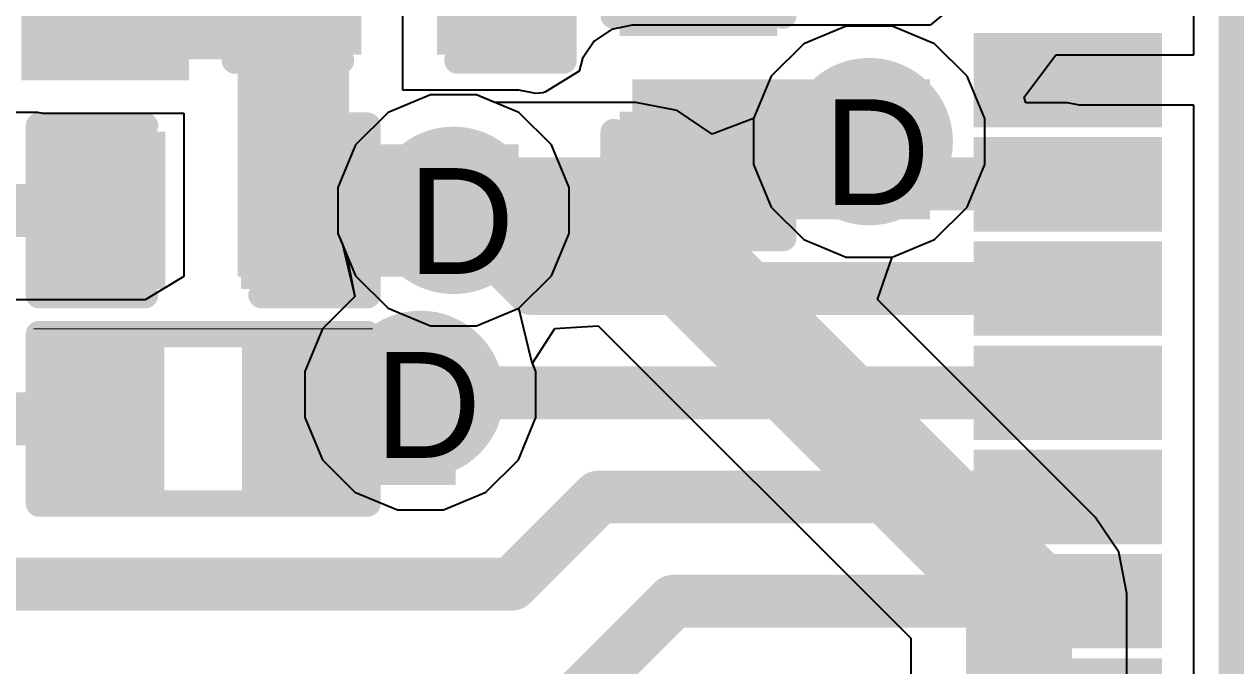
# Model space of a CAD drawing. Header units: inches. Extents: x 0 to 5401, y 0 to 5414.
# Drawn here: x 104.78 to 110.59, y 60.92 to 64 of the extents above; entities that cross this region are included whole.
import ezdxf

# ---------------------------------------------------------------- set-up
doc = ezdxf.new("R2010")
doc.units = ezdxf.units.IN
for name, color, linetype in [('Bottom Layer', 5, 'Continuous'), ('Bottom Solder', 6, 'Continuous'), ('Drill Drawing', 1, 'Continuous'), ('Layer 1', 16, 'Continuous'), ('Layer 2', 76, 'Continuous'), ('Top Layer', 1, 'Continuous'), ('Top Overlay', 2, 'Continuous'), ('Top Paste', 8, 'Continuous'), ('Top Solder', 216, 'Continuous'), ('Via Holes', 16, 'Continuous')]:
    doc.layers.add(name, color=color, linetype=linetype)
doc.styles.add('Arial', font='', dxfattribs={"height": 0.2})
doc.styles.get('Arial').set_extended_font_data('Arial')

# ---------------------------------------------------------------- blocks, each defined once
blk = doc.blocks.new('QFN_64_EP_9_9__11')
at = {"layer": 'Top Layer'}
for points in [[(-4.74999939, 2.37500033), (-4.04999825, 2.37500033), (-4.04999825, 2.12500083), (-4.74999939, 2.12500083)], [(-4.74999939, 1.87499879), (-4.04999825, 1.87499879), (-4.04999825, 1.62499929), (-4.74999939, 1.62499929)], [(-4.74999939, 1.37499979), (-4.04999825, 1.37499979), (-4.04999825, 1.12500029), (-4.74999939, 1.12500029)], [(-4.74999939, 0.8750007900000001), (-4.04999825, 0.8750007900000001), (-4.04999825, 0.6250012899999999), (-4.74999939, 0.6250012899999999)], [(-4.74999939, 0.37499925), (-4.04999825, 0.37499925), (-4.04999825, 0.12499975), (-4.74999939, 0.12499975)], [(-4.74999939, -0.12499975), (-4.04999825, -0.12499975), (-4.04999825, -0.37499925), (-4.74999939, -0.37499925)]]:
    blk.add_hatch(color=1, dxfattribs=at).paths.add_polyline_path(points)
at = {"layer": 'Top Paste'}
for points in [[(-4.74999939, 2.37500033), (-4.04999825, 2.37500033), (-4.04999825, 2.12500083), (-4.74999939, 2.12500083)], [(-4.74999939, 1.87499879), (-4.04999825, 1.87499879), (-4.04999825, 1.62499929), (-4.74999939, 1.62499929)], [(-4.74999939, 1.37499979), (-4.04999825, 1.37499979), (-4.04999825, 1.12500029), (-4.74999939, 1.12500029)], [(-4.74999939, 0.8750007900000001), (-4.04999825, 0.8750007900000001), (-4.04999825, 0.6250012899999999), (-4.74999939, 0.6250012899999999)], [(-4.74999939, 0.37499925), (-4.04999825, 0.37499925), (-4.04999825, 0.12499975), (-4.74999939, 0.12499975)], [(-4.74999939, -0.12499975), (-4.04999825, -0.12499975), (-4.04999825, -0.37499925), (-4.74999939, -0.37499925)]]:
    blk.add_hatch(color=8, dxfattribs=at).paths.add_polyline_path(points)
at = {"layer": 'Top Solder'}
for points in [[(3.676600469999999, -3.67660047), (-3.67660047, -3.676600469999999), (-3.676600469999999, 3.67660047), (3.67660047, 3.676600469999999)], [(-4.85159939, 2.47660033), (-3.94839825, 2.47660033), (-3.94839825, 2.02340083), (-4.85159939, 2.02340083)], [(-4.85159939, 1.97659879), (-3.94839825, 1.97659879), (-3.94839825, 1.52339929), (-4.85159939, 1.52339929)], [(-4.85159939, 1.47659979), (-3.94839825, 1.47659979), (-3.94839825, 1.02340029), (-4.85159939, 1.02340029)], [(-4.85159939, 0.9766007899999999), (-3.94839825, 0.9766007899999999), (-3.94839825, 0.5234012899999999), (-4.85159939, 0.5234012899999999)], [(-4.85159939, 0.47659925), (-3.94839825, 0.47659925), (-3.94839825, 0.02339975), (-4.85159939, 0.02339975)], [(-4.85159939, -0.02339975), (-3.94839825, -0.02339975), (-3.94839825, -0.47659925), (-4.85159939, -0.47659925)], [(-4.85159939, -0.5234012899999999), (-3.94839825, -0.5234012899999999), (-3.94839825, -0.9766007899999999), (-4.85159939, -0.9766007899999999)]]:
    blk.add_hatch(color=216, dxfattribs=at).paths.add_polyline_path(points)
blk = doc.blocks.new('R___0402_67')
at = {"layer": 'Top Layer'}
for points in [[(-0.6985, -0.3175), (-0.6985, 0.3175), (-0.2412999999999999, 0.3175), (-0.2413, -0.3175)], [(0.2412999999999999, -0.3175), (0.2413, 0.3175), (0.6985, 0.3175), (0.6985, -0.3175)]]:
    blk.add_hatch(color=1, dxfattribs=at).paths.add_polyline_path(points)
at = {"layer": 'Top Paste'}
for points in [[(-0.6985, -0.3175), (-0.6985, 0.3175), (-0.2412999999999999, 0.3175), (-0.2413, -0.3175)], [(0.2412999999999999, -0.3175), (0.2413, 0.3175), (0.6985, 0.3175), (0.6985, -0.3175)]]:
    blk.add_hatch(color=8, dxfattribs=at).paths.add_polyline_path(points)
at = {"layer": 'Top Solder'}
for points in [[(-0.75350116, -0.37250116), (-0.75350116, 0.37250116), (-0.1862988399999999, 0.37250116), (-0.18629884, -0.37250116)], [(0.1862988399999999, -0.37250116), (0.18629884, 0.37250116), (0.75350116, 0.37250116), (0.75350116, -0.37250116)]]:
    blk.add_hatch(color=216, dxfattribs=at).paths.add_polyline_path(points)
at = {"layer": 'Top Overlay'}
for points in [[(0.7874, 0.4064, 0.127, 0.127, 0), (-0.7874, 0.4064, 0.127, 0.127, 0)], [(-0.7874, 0.4064, 0.127, 0.127, 0), (-0.7874, -0.4064, 0.127, 0.127, 0)], [(0.7874, 0.4064, 0.127, 0.127, 0), (0.7874, -0.4064, 0.127, 0.127, 0)], [(0.7874, -0.4064, 0.127, 0.127, 0), (-0.7874, -0.4064, 0.127, 0.127, 0)], [(0.8128, -0.4318, 0.0032258, 0.0032258, 0), (-0.8128, -0.4318, 0.0032258, 0.0032258, 0)]]:
    blk.add_lwpolyline(points, format="xyseb", dxfattribs=at)
for points in [[(-0.8191499999999999, 0.4064, 0.0635, 0.0635, 1), (-0.7556499999999999, 0.4064, 0.0635, 0.0635, 1)], [(-0.8191499999999999, 0.4064, 0.0635, 0.0635, 1), (-0.7556499999999999, 0.4064, 0.0635, 0.0635, 1)], [(0.7556499999999999, 0.4064, 0.0635, 0.0635, 1), (0.8191499999999999, 0.4064, 0.0635, 0.0635, 1)], [(0.7556499999999999, 0.4064, 0.0635, 0.0635, 1), (0.8191499999999999, 0.4064, 0.0635, 0.0635, 1)], [(-0.8191499999999999, -0.4064, 0.0635, 0.0635, 1), (-0.7556499999999999, -0.4064, 0.0635, 0.0635, 1)], [(-0.8191499999999999, -0.4064, 0.0635, 0.0635, 1), (-0.7556499999999999, -0.4064, 0.0635, 0.0635, 1)], [(0.7556499999999999, -0.4064, 0.0635, 0.0635, 1), (0.8191499999999999, -0.4064, 0.0635, 0.0635, 1)], [(0.7556499999999999, -0.4064, 0.0635, 0.0635, 1), (0.8191499999999999, -0.4064, 0.0635, 0.0635, 1)], [(-0.81360518, -0.4318, 0.0016129, 0.0016129, 1), (-0.8119948199999999, -0.4318, 0.0016129, 0.0016129, 1)], [(0.8119948199999999, -0.4318, 0.0016129, 0.0016129, 1), (0.81360518, -0.4318, 0.0016129, 0.0016129, 1)]]:
    blk.add_lwpolyline(points, format="xyseb", close=True, dxfattribs=at)
blk = doc.blocks.new('IND_0603__1608_M_______201')
at = {"layer": 'Top Layer'}
for points in [[(-0.999998, 0.4000004699999999), (-0.3999992, 0.4000004699999999), (-0.3999992, -0.4000004699999999), (-0.999998, -0.4000004699999999)], [(0.40000174, 0.4000004699999999), (1.00000054, 0.4000004699999999), (1.00000054, -0.4000004699999999), (0.40000174, -0.4000004699999999)]]:
    blk.add_hatch(color=1, dxfattribs=at).paths.add_polyline_path(points)
at = {"layer": 'Top Paste'}
for points in [[(-0.999998, 0.4000004699999999), (-0.3999992, 0.4000004699999999), (-0.3999992, -0.4000004699999999), (-0.999998, -0.4000004699999999)], [(0.40000174, 0.4000004699999999), (1.00000054, 0.4000004699999999), (1.00000054, -0.4000004699999999), (0.40000174, -0.4000004699999999)]]:
    blk.add_hatch(color=8, dxfattribs=at).paths.add_polyline_path(points)
at = {"layer": 'Top Solder'}
for points in [[(-1.101598, 0.50160047), (-0.2983992, 0.50160047), (-0.2983992, -0.50160047), (-1.101598, -0.50160047)], [(0.29840174, 0.50160047), (1.10160054, 0.50160047), (1.10160054, -0.50160047), (0.29840174, -0.50160047)]]:
    blk.add_hatch(color=216, dxfattribs=at).paths.add_polyline_path(points)
at = {"layer": 'Top Overlay'}
for points in [[(0.2286, 0.4571999999999999, 0.127, 0.127, 0), (-0.2032, 0.4571999999999999, 0.127, 0.127, 0)], [(0.2286, -0.4571999999999999, 0.127, 0.127, 0), (-0.2032, -0.4571999999999999, 0.127, 0.127, 0)]]:
    blk.add_lwpolyline(points, format="xyseb", dxfattribs=at)
for points in [[(-0.23495, 0.4571999999999999, 0.0635, 0.0635, 1), (-0.17145, 0.4571999999999999, 0.0635, 0.0635, 1)], [(0.19685, 0.4571999999999999, 0.0635, 0.0635, 1), (0.26035, 0.4571999999999999, 0.0635, 0.0635, 1)], [(-0.23495, -0.4571999999999999, 0.0635, 0.0635, 1), (-0.17145, -0.4571999999999999, 0.0635, 0.0635, 1)], [(0.19685, -0.4571999999999999, 0.0635, 0.0635, 1), (0.26035, -0.4571999999999999, 0.0635, 0.0635, 1)]]:
    blk.add_lwpolyline(points, format="xyseb", close=True, dxfattribs=at)
blk = doc.blocks.new('____0402_253')
at = {"layer": 'Top Layer'}
for points in [[(-0.6985, -0.3175), (-0.6985, 0.3174999999999999), (-0.2413000000000001, 0.3175), (-0.2412999999999999, -0.3174999999999999)], [(0.2413000000000001, -0.3175), (0.2412999999999999, 0.3174999999999999), (0.6985, 0.3175), (0.6985, -0.3174999999999999)]]:
    blk.add_hatch(color=1, dxfattribs=at).paths.add_polyline_path(points)
at = {"layer": 'Top Paste'}
for points in [[(-0.6985, -0.3175), (-0.6985, 0.3174999999999999), (-0.2413000000000001, 0.3175), (-0.2412999999999999, -0.3174999999999999)], [(0.2413000000000001, -0.3175), (0.2412999999999999, 0.3174999999999999), (0.6985, 0.3175), (0.6985, -0.3174999999999999)]]:
    blk.add_hatch(color=8, dxfattribs=at).paths.add_polyline_path(points)
at = {"layer": 'Top Solder'}
for points in [[(-0.7584998799999999, -0.3774998800000001), (-0.7584998799999999, 0.3774998799999999), (-0.1813001200000001, 0.3774998800000001), (-0.1813001199999999, -0.3774998799999999)], [(0.1813001200000001, -0.3774998800000001), (0.1813001199999999, 0.3774998799999999), (0.7584998799999999, 0.3774998800000001), (0.7584998799999999, -0.3774998799999999)]]:
    blk.add_hatch(color=216, dxfattribs=at).paths.add_polyline_path(points)
at = {"layer": 'Top Overlay'}
for points in [[(-0.7874, -0.4064, 0.127, 0.127, 0), (-0.7874, 0.4064, 0.127, 0.127, 0)], [(-0.2794, 0.4064, 0.127, 0.127, 0), (-0.7874, 0.4064, 0.127, 0.127, 0)], [(0.7874, 0.4064, 0.127, 0.127, 0), (0.2794, 0.4064, 0.127, 0.127, 0)], [(0.7874, -0.4064, 0.127, 0.127, 0), (0.7874, 0.4064, 0.127, 0.127, 0)], [(-0.2794, -0.4064, 0.127, 0.127, 0), (-0.7874, -0.4064, 0.127, 0.127, 0)], [(0.7874, -0.4064, 0.127, 0.127, 0), (0.2794, -0.4064, 0.127, 0.127, 0)]]:
    blk.add_lwpolyline(points, format="xyseb", dxfattribs=at)
for points in [[(-0.8191499999999999, 0.4064, 0.0635, 0.0635, 1), (-0.7556499999999999, 0.4064, 0.0635, 0.0635, 1)], [(-0.8191499999999999, 0.4064, 0.0635, 0.0635, 1), (-0.7556499999999999, 0.4064, 0.0635, 0.0635, 1)], [(-0.31115, 0.4064, 0.0635, 0.0635, 1), (-0.24765, 0.4064, 0.0635, 0.0635, 1)], [(0.24765, 0.4064, 0.0635, 0.0635, 1), (0.31115, 0.4064, 0.0635, 0.0635, 1)], [(0.7556499999999999, 0.4064, 0.0635, 0.0635, 1), (0.8191499999999999, 0.4064, 0.0635, 0.0635, 1)], [(0.7556499999999999, 0.4064, 0.0635, 0.0635, 1), (0.8191499999999999, 0.4064, 0.0635, 0.0635, 1)], [(-0.8191499999999999, -0.4064, 0.0635, 0.0635, 1), (-0.7556499999999999, -0.4064, 0.0635, 0.0635, 1)], [(-0.8191499999999999, -0.4064, 0.0635, 0.0635, 1), (-0.7556499999999999, -0.4064, 0.0635, 0.0635, 1)], [(-0.31115, -0.4064, 0.0635, 0.0635, 1), (-0.24765, -0.4064, 0.0635, 0.0635, 1)], [(0.24765, -0.4064, 0.0635, 0.0635, 1), (0.31115, -0.4064, 0.0635, 0.0635, 1)], [(0.7556499999999999, -0.4064, 0.0635, 0.0635, 1), (0.8191499999999999, -0.4064, 0.0635, 0.0635, 1)], [(0.7556499999999999, -0.4064, 0.0635, 0.0635, 1), (0.8191499999999999, -0.4064, 0.0635, 0.0635, 1)]]:
    blk.add_lwpolyline(points, format="xyseb", close=True, dxfattribs=at)
blk = doc.blocks.new('C___0402_254')
at = {"layer": 'Top Layer'}
for points in [[(-0.6985, -0.3175), (-0.6985, 0.3175), (-0.2412999999999999, 0.3175), (-0.2413, -0.3175)], [(0.2412999999999999, -0.3175), (0.2413, 0.3175), (0.6985, 0.3175), (0.6985, -0.3175)]]:
    blk.add_hatch(color=1, dxfattribs=at).paths.add_polyline_path(points)
at = {"layer": 'Top Paste'}
for points in [[(-0.6985, -0.3175), (-0.6985, 0.3175), (-0.2412999999999999, 0.3175), (-0.2413, -0.3175)], [(0.2412999999999999, -0.3175), (0.2413, 0.3175), (0.6985, 0.3175), (0.6985, -0.3175)]]:
    blk.add_hatch(color=8, dxfattribs=at).paths.add_polyline_path(points)
at = {"layer": 'Top Solder'}
for points in [[(-0.7584998799999999, -0.37749988), (-0.7584998799999999, 0.37749988), (-0.18130012, 0.37749988), (-0.18130012, -0.37749988)], [(0.18130012, -0.37749988), (0.18130012, 0.37749988), (0.7584998799999999, 0.37749988), (0.7584998799999999, -0.37749988)]]:
    blk.add_hatch(color=216, dxfattribs=at).paths.add_polyline_path(points)
at = {"layer": 'Top Overlay'}
for points in [[(-0.7874, -0.4064, 0.127, 0.127, 0), (-0.7874, 0.4064, 0.127, 0.127, 0)], [(-0.7874, 0.4064, 0.127, 0.127, 0), (-0.2794, 0.4064, 0.127, 0.127, 0)], [(0.2794, 0.4064, 0.127, 0.127, 0), (0.7874, 0.4064, 0.127, 0.127, 0)], [(0.7874, -0.4064, 0.127, 0.127, 0), (0.7874, 0.4064, 0.127, 0.127, 0)], [(-0.7874, -0.4064, 0.127, 0.127, 0), (-0.2794, -0.4064, 0.127, 0.127, 0)], [(0.2794, -0.4064, 0.127, 0.127, 0), (0.7874, -0.4064, 0.127, 0.127, 0)]]:
    blk.add_lwpolyline(points, format="xyseb", dxfattribs=at)
for points in [[(-0.8191499999999999, 0.4064, 0.0635, 0.0635, 1), (-0.7556499999999999, 0.4064, 0.0635, 0.0635, 1)], [(-0.8191499999999999, 0.4064, 0.0635, 0.0635, 1), (-0.7556499999999999, 0.4064, 0.0635, 0.0635, 1)], [(-0.31115, 0.4064, 0.0635, 0.0635, 1), (-0.24765, 0.4064, 0.0635, 0.0635, 1)], [(0.24765, 0.4064, 0.0635, 0.0635, 1), (0.31115, 0.4064, 0.0635, 0.0635, 1)], [(0.7556499999999999, 0.4064, 0.0635, 0.0635, 1), (0.8191499999999999, 0.4064, 0.0635, 0.0635, 1)], [(0.7556499999999999, 0.4064, 0.0635, 0.0635, 1), (0.8191499999999999, 0.4064, 0.0635, 0.0635, 1)], [(-0.8191499999999999, -0.4064, 0.0635, 0.0635, 1), (-0.7556499999999999, -0.4064, 0.0635, 0.0635, 1)], [(-0.8191499999999999, -0.4064, 0.0635, 0.0635, 1), (-0.7556499999999999, -0.4064, 0.0635, 0.0635, 1)], [(-0.31115, -0.4064, 0.0635, 0.0635, 1), (-0.24765, -0.4064, 0.0635, 0.0635, 1)], [(0.24765, -0.4064, 0.0635, 0.0635, 1), (0.31115, -0.4064, 0.0635, 0.0635, 1)], [(0.7556499999999999, -0.4064, 0.0635, 0.0635, 1), (0.8191499999999999, -0.4064, 0.0635, 0.0635, 1)], [(0.7556499999999999, -0.4064, 0.0635, 0.0635, 1), (0.8191499999999999, -0.4064, 0.0635, 0.0635, 1)]]:
    blk.add_lwpolyline(points, format="xyseb", close=True, dxfattribs=at)
blk = doc.blocks.new('C___0402_256')
at = {"layer": 'Top Layer'}
for points in [[(-0.6985, -0.3175), (-0.6985, 0.3175), (-0.2412999999999999, 0.3175), (-0.2413, -0.3175)], [(0.2412999999999999, -0.3175), (0.2413, 0.3175), (0.6985, 0.3175), (0.6985, -0.3175)]]:
    blk.add_hatch(color=1, dxfattribs=at).paths.add_polyline_path(points)
at = {"layer": 'Top Paste'}
for points in [[(-0.6985, -0.3175), (-0.6985, 0.3175), (-0.2412999999999999, 0.3175), (-0.2413, -0.3175)], [(0.2412999999999999, -0.3175), (0.2413, 0.3175), (0.6985, 0.3175), (0.6985, -0.3175)]]:
    blk.add_hatch(color=8, dxfattribs=at).paths.add_polyline_path(points)
at = {"layer": 'Top Solder'}
for points in [[(-0.7584998799999999, -0.37749988), (-0.7584998799999999, 0.37749988), (-0.18130012, 0.37749988), (-0.18130012, -0.37749988)], [(0.18130012, -0.37749988), (0.18130012, 0.37749988), (0.7584998799999999, 0.37749988), (0.7584998799999999, -0.37749988)]]:
    blk.add_hatch(color=216, dxfattribs=at).paths.add_polyline_path(points)
at = {"layer": 'Top Overlay'}
for points in [[(-0.7874, 0.4064, 0.127, 0.127, 0), (-0.7874, -0.4064, 0.127, 0.127, 0)], [(-0.2794, 0.4064, 0.127, 0.127, 0), (-0.7874, 0.4064, 0.127, 0.127, 0)], [(0.7874, 0.4064, 0.127, 0.127, 0), (0.2794, 0.4064, 0.127, 0.127, 0)], [(0.7874, 0.4064, 0.127, 0.127, 0), (0.7874, -0.4064, 0.127, 0.127, 0)], [(-0.2794, -0.4064, 0.127, 0.127, 0), (-0.7874, -0.4064, 0.127, 0.127, 0)], [(0.7874, -0.4064, 0.127, 0.127, 0), (0.2794, -0.4064, 0.127, 0.127, 0)]]:
    blk.add_lwpolyline(points, format="xyseb", dxfattribs=at)
for points in [[(-0.8191499999999999, 0.4064, 0.0635, 0.0635, 1), (-0.7556499999999999, 0.4064, 0.0635, 0.0635, 1)], [(-0.8191499999999999, 0.4064, 0.0635, 0.0635, 1), (-0.7556499999999999, 0.4064, 0.0635, 0.0635, 1)], [(-0.31115, 0.4064, 0.0635, 0.0635, 1), (-0.24765, 0.4064, 0.0635, 0.0635, 1)], [(0.24765, 0.4064, 0.0635, 0.0635, 1), (0.31115, 0.4064, 0.0635, 0.0635, 1)], [(0.7556499999999999, 0.4064, 0.0635, 0.0635, 1), (0.8191499999999999, 0.4064, 0.0635, 0.0635, 1)], [(0.7556499999999999, 0.4064, 0.0635, 0.0635, 1), (0.8191499999999999, 0.4064, 0.0635, 0.0635, 1)], [(-0.8191499999999999, -0.4064, 0.0635, 0.0635, 1), (-0.7556499999999999, -0.4064, 0.0635, 0.0635, 1)], [(-0.8191499999999999, -0.4064, 0.0635, 0.0635, 1), (-0.7556499999999999, -0.4064, 0.0635, 0.0635, 1)], [(-0.31115, -0.4064, 0.0635, 0.0635, 1), (-0.24765, -0.4064, 0.0635, 0.0635, 1)], [(0.24765, -0.4064, 0.0635, 0.0635, 1), (0.31115, -0.4064, 0.0635, 0.0635, 1)], [(0.7556499999999999, -0.4064, 0.0635, 0.0635, 1), (0.8191499999999999, -0.4064, 0.0635, 0.0635, 1)], [(0.7556499999999999, -0.4064, 0.0635, 0.0635, 1), (0.8191499999999999, -0.4064, 0.0635, 0.0635, 1)]]:
    blk.add_lwpolyline(points, format="xyseb", close=True, dxfattribs=at)

msp = doc.modelspace()

# ---------------------------------------------------------------- hatches: boundary and pattern name
at = {"layer": 'Bottom Layer'}
h = msp.add_hatch(color=5, dxfattribs=at)
edge = h.paths.add_edge_path()
edge.add_arc((108.83203278, 63.43581419999999), 0.2999994, 0, 360)
h = msp.add_hatch(color=5, dxfattribs=at)
edge = h.paths.add_edge_path()
edge.add_arc((106.83870428, 63.10600789999999), 0.2999994, 0, 360)
h = msp.add_hatch(color=5, dxfattribs=at)
edge = h.paths.add_edge_path()
edge.add_arc((106.6800127, 62.22341124), 0.2999994, 0, 360)
at = {"layer": 'Bottom Solder'}
h = msp.add_hatch(color=6, dxfattribs=at)
edge = h.paths.add_edge_path()
edge.add_arc((108.83203278, 63.43581419999999), 0.4015993999999999, 0, 360)
h = msp.add_hatch(color=6, dxfattribs=at)
edge = h.paths.add_edge_path()
edge.add_arc((106.83870428, 63.10600789999999), 0.4015993999999999, 0, 360)
h = msp.add_hatch(color=6, dxfattribs=at)
edge = h.paths.add_edge_path()
edge.add_arc((106.6800127, 62.22341124), 0.4015993999999999, 0, 360)
at = {"layer": 'Layer 1'}
h = msp.add_hatch(color=16, dxfattribs=at)
edge = h.paths.add_edge_path()
edge.add_arc((108.83203278, 63.43581419999999), 0.2999994, 0, 360)
h = msp.add_hatch(color=16, dxfattribs=at)
edge = h.paths.add_edge_path()
edge.add_arc((106.83870428, 63.10600789999999), 0.2999994, 0, 360)
h = msp.add_hatch(color=16, dxfattribs=at)
edge = h.paths.add_edge_path()
edge.add_arc((106.6800127, 62.22341124), 0.2999994, 0, 360)
at = {"layer": 'Layer 2'}
h = msp.add_hatch(color=76, dxfattribs=at)
edge = h.paths.add_edge_path()
edge.add_arc((108.83203278, 63.43581419999999), 0.2999994, 0, 360)
h = msp.add_hatch(color=76, dxfattribs=at)
edge = h.paths.add_edge_path()
edge.add_arc((106.83870428, 63.10600789999999), 0.2999994, 0, 360)
h = msp.add_hatch(color=76, dxfattribs=at)
edge = h.paths.add_edge_path()
edge.add_arc((106.6800127, 62.22341124), 0.2999994, 0, 360)
at = {"layer": 'Top Layer'}
for points in [[(104.8687133, 63.83100772), (106.3371127, 63.83100772), (106.3371127, 64.6310112), (104.8687133, 64.6310112)], [(105.80379398, 62.7885079), (106.3371127, 62.7885079), (106.3371127, 64.63135917999999), (105.80379398, 64.63135917999999)], [(107.6960127, 63.06260946), (109.12427502, 63.06260946), (109.12427502, 63.73493222), (107.6960127, 63.73493222)], [(105.80379398, 62.7885079), (107.15144686, 62.7885079), (107.15144686, 63.4235079), (105.80379398, 63.4235079)], [(105.8799127, 61.78850989999999), (106.8486687, 61.78850989999999), (106.8486687, 62.53580838), (105.8799127, 62.53580838)]]:
    msp.add_hatch(color=1, dxfattribs=at).paths.add_polyline_path(points)
h = msp.add_hatch(color=1, dxfattribs=at)
edge = h.paths.add_edge_path()
edge.add_arc((108.83203278, 63.43581419999999), 0.2999994, 0, 360)
h = msp.add_hatch(color=1, dxfattribs=at)
edge = h.paths.add_edge_path()
edge.add_arc((106.83870428, 63.10600789999999), 0.2999994, 0, 360)
h = msp.add_hatch(color=1, dxfattribs=at)
edge = h.paths.add_edge_path()
edge.add_arc((106.6800127, 62.22341124), 0.2999994, 0, 360)
at = {"layer": 'Top Solder'}
h = msp.add_hatch(color=216, dxfattribs=at)
edge = h.paths.add_edge_path()
edge.add_arc((108.83203278, 63.43581419999999), 0.4015993999999999, 0, 360)
h = msp.add_hatch(color=216, dxfattribs=at)
edge = h.paths.add_edge_path()
edge.add_arc((106.83870428, 63.10600789999999), 0.4015993999999999, 0, 360)
h = msp.add_hatch(color=216, dxfattribs=at)
edge = h.paths.add_edge_path()
edge.add_arc((106.6800127, 62.22341124), 0.4015993999999999, 0, 360)
at = {"layer": 'Via Holes'}
h = msp.add_hatch(color=7, dxfattribs=at)
edge = h.paths.add_edge_path()
edge.add_arc((108.83203278, 63.43581419999999), 0.1499997, 0, 360)
h = msp.add_hatch(color=7, dxfattribs=at)
edge = h.paths.add_edge_path()
edge.add_arc((106.83870428, 63.10600789999999), 0.1499997, 0, 360)
h = msp.add_hatch(color=7, dxfattribs=at)
edge = h.paths.add_edge_path()
edge.add_arc((106.6800127, 62.22341124), 0.1499997, 0, 360)

# ---------------------------------------------------------------- linework, layer by layer
at = {"layer": 'Bottom Layer'}
for p, q in [((108.72183488, 63.98981359999999), (108.51821832, 63.90547289999999)), ((108.94223068, 63.98981359999999), (108.72183488, 63.98981359999999)), ((109.14584724, 63.90547289999999), (108.94223068, 63.98981359999999)), ((108.51821832, 63.90547289999999), (108.36237408, 63.74962865999999)), ((109.30169148, 63.74962865999999), (109.14584724, 63.90547289999999)), ((108.36237408, 63.74962865999999), (108.27803338, 63.54601464)), ((109.38603218, 63.5460121), (109.30169148, 63.74962865999999)), ((106.72850638, 63.6600073), (106.52488982, 63.57566659999999)), ((106.94890218, 63.6600073), (106.72850638, 63.6600073)), ((107.0359302, 63.62395961999999), (106.94890218, 63.6600073)), ((107.7123322, 63.62395961999999), (107.0359302, 63.62395961999999)), ((107.91054364, 63.58453374), (107.7123322, 63.62395961999999)), ((106.52488982, 63.57566659999999), (106.36904558, 63.41982236)), ((108.07857734, 63.47225558), (107.91054364, 63.58453374)), ((108.27803338, 63.54601464), (108.07857734, 63.47225558)), ((109.38603218, 63.3256163), (109.38603218, 63.5460121)), ((106.36904558, 63.41982236), (106.28470488, 63.2162058)), ((109.30169148, 63.12199974), (109.38603218, 63.3256163)), ((106.28470488, 63.2162058), (106.28470488, 62.99581)), ((109.14584724, 62.96615549999999), (109.30169148, 63.12199974)), ((106.28470488, 62.99581), (106.3259113, 62.89632582)), ((108.94223322, 62.88181479999999), (109.14584724, 62.96615549999999)), ((106.3259113, 62.89632582), (106.3661957, 62.69306739999999)), ((108.87222066, 62.67861479999999), (108.94223322, 62.88181479999999)), ((106.3661957, 62.69306739999999), (106.210354, 62.5372257)), ((109.91646038, 61.63437507999999), (108.87222066, 62.67861479999999)), ((106.210354, 62.5372257), (106.1260133, 62.33360913999999)), ((107.21771038, 62.37296643999999), (107.32433196, 62.53880558)), ((107.32433196, 62.53880558), (107.53297264, 62.5528721)), ((107.53297264, 62.5528721), (109.03226098, 61.05358376)), ((107.2340121, 62.33360913999999), (107.21771038, 62.37296643999999)), ((106.1260133, 62.33360913999999), (106.1260133, 62.11321333999999)), ((107.2340121, 62.11321333999999), (107.2340121, 62.33360913999999)), ((106.1260133, 62.11321333999999), (106.210354, 61.90959678)), ((107.1496714, 61.90959678), (107.2340121, 62.11321333999999)), ((106.210354, 61.90959678), (106.36619824, 61.75375254)), ((106.99382716, 61.75375254), (107.1496714, 61.90959678)), ((106.36619824, 61.75375254), (106.5698148, 61.66941184)), ((106.7902106, 61.66941184), (106.99382716, 61.75375254)), ((106.5698148, 61.66941184), (106.7902106, 61.66941184)), ((110.02873854, 61.46633883999999), (109.91646038, 61.63437507999999)), ((110.06816696, 61.2681274), (110.02873854, 61.46633883999999)), ((110.06816442, 61.2681147), (110.06816696, 61.2681274)), ((110.06816442, 57.96755488), (110.06816442, 61.2681147)), ((109.03226098, 61.05358376), (109.03226098, 58.89083471999999))]:
    msp.add_line(p, q, dxfattribs=at)
for points in [[(106.83870428, 63.10600789999999, 0.508, 0.508, 0), (107.7123322, 63.10600789999999, 0.508, 0.508, 0)], [(107.7123322, 63.10600789999999, 0.508, 0.508, 0), (109.5502127, 61.2681274, 0.508, 0.508, 0)], [(109.5502127, 57.75301124, 0.508, 0.508, 0), (109.5502127, 61.2681274, 0.508, 0.508, 0)]]:
    msp.add_lwpolyline(points, format="xyseb", dxfattribs=at)
for points in [[(106.71170428, 63.10600789999999, 0.254, 0.254, 1), (106.96570428, 63.10600789999999, 0.254, 0.254, 1)], [(107.5853322, 63.10600789999999, 0.254, 0.254, 1), (107.8393322, 63.10600789999999, 0.254, 0.254, 1)], [(107.5853322, 63.10600789999999, 0.254, 0.254, 1), (107.8393322, 63.10600789999999, 0.254, 0.254, 1)], [(109.4232127, 61.2681274, 0.254, 0.254, 1), (109.6772127, 61.2681274, 0.254, 0.254, 1)], [(109.4232127, 61.2681274, 0.254, 0.254, 1), (109.6772127, 61.2681274, 0.254, 0.254, 1)]]:
    msp.add_lwpolyline(points, format="xyseb", close=True, dxfattribs=at)
at = {"layer": 'Layer 1'}
for p, q in [((108.72183488, 63.98981359999999), (108.51821832, 63.90547289999999)), ((108.94223068, 63.98981359999999), (108.72183488, 63.98981359999999)), ((109.14584724, 63.90547289999999), (108.94223068, 63.98981359999999)), ((108.51821832, 63.90547289999999), (108.36237408, 63.74962865999999)), ((109.30169148, 63.74962865999999), (109.14584724, 63.90547289999999)), ((108.36237408, 63.74962865999999), (108.27803338, 63.5460121)), ((109.38603218, 63.5460121), (109.30169148, 63.74962865999999)), ((106.72850638, 63.6600073), (106.52488982, 63.57566659999999)), ((106.94890218, 63.6600073), (106.72850638, 63.6600073)), ((107.15251874, 63.57566659999999), (106.94890218, 63.6600073)), ((106.52488982, 63.57566659999999), (106.36904558, 63.41982236)), ((107.30836298, 63.41982236), (107.15251874, 63.57566659999999)), ((108.27803338, 63.5460121), (108.27803338, 63.3256163)), ((109.38603218, 63.3256163), (109.38603218, 63.5460121)), ((106.36904558, 63.41982236), (106.28470488, 63.2162058)), ((107.39270368, 63.2162058), (107.30836298, 63.41982236)), ((108.27803338, 63.3256163), (108.36237408, 63.12199974)), ((109.30169148, 63.12199974), (109.38603218, 63.3256163)), ((106.28470488, 63.2162058), (106.28470488, 62.99581)), ((107.39270368, 62.99581), (107.39270368, 63.2162058)), ((108.36237408, 63.12199974), (108.51821832, 62.96615549999999)), ((109.14584724, 62.96615549999999), (109.30169148, 63.12199974)), ((106.28470488, 62.99581), (106.30647268, 62.94325993999999)), ((107.30836298, 62.79219343999999), (107.39270368, 62.99581)), ((106.30647268, 62.94325993999999), (106.3661957, 62.69306739999999)), ((108.51821832, 62.96615549999999), (108.72183488, 62.88181479999999)), ((108.94223068, 62.88181479999999), (109.14584724, 62.96615549999999)), ((108.72183488, 62.88181479999999), (108.94223068, 62.88181479999999)), ((107.15252128, 62.63635174), (107.30836298, 62.79219343999999)), ((106.3661957, 62.69306739999999), (106.210354, 62.5372257)), ((107.2122443, 62.3861592), (107.15252128, 62.63635174)), ((106.210354, 62.5372257), (106.1260133, 62.33360913999999)), ((107.2340121, 62.33360913999999), (107.2122443, 62.3861592)), ((106.1260133, 62.33360913999999), (106.1260133, 62.11321333999999)), ((107.2340121, 62.11321333999999), (107.2340121, 62.33360913999999)), ((106.1260133, 62.11321333999999), (106.210354, 61.90959678)), ((107.1496714, 61.90959678), (107.2340121, 62.11321333999999)), ((106.210354, 61.90959678), (106.36619824, 61.75375254)), ((106.99382716, 61.75375254), (107.1496714, 61.90959678)), ((106.36619824, 61.75375254), (106.5698148, 61.66941184)), ((106.7902106, 61.66941184), (106.99382716, 61.75375254)), ((106.5698148, 61.66941184), (106.7902106, 61.66941184))]:
    msp.add_line(p, q, dxfattribs=at)
at = {"layer": 'Layer 2'}
for p, q in [((106.72850638, 63.6600073), (106.52488982, 63.57566659999999)), ((106.94890218, 63.6600073), (106.72850638, 63.6600073)), ((107.15251874, 63.57566659999999), (106.94890218, 63.6600073)), ((106.52488982, 63.57566659999999), (106.36904558, 63.41982236)), ((107.30836298, 63.41982236), (107.15251874, 63.57566659999999)), ((106.36904558, 63.41982236), (106.28470488, 63.2162058)), ((107.39270368, 63.2162058), (107.30836298, 63.41982236)), ((106.28470488, 63.2162058), (106.28470488, 62.99581)), ((107.39270368, 62.99581), (107.39270368, 63.2162058)), ((106.28470488, 62.99581), (106.36904558, 62.79219343999999)), ((107.30836298, 62.79219343999999), (107.39270368, 62.99581)), ((106.36904558, 62.79219343999999), (106.52488982, 62.63634919999999)), ((107.15251874, 62.63634919999999), (107.30836298, 62.79219343999999)), ((106.52488982, 62.63634919999999), (106.72850638, 62.55200849999999)), ((106.94890218, 62.55200849999999), (107.15251874, 62.63634919999999)), ((106.72850638, 62.55200849999999), (106.94890218, 62.55200849999999))]:
    msp.add_line(p, q, dxfattribs=at)
at = {"layer": 'Top Layer'}
for p, q in [((110.38901214, 63.85201098), (110.38901214, 64.85001)), ((106.59608856, 63.68248375999999), (106.59608856, 64.63136172)), ((109.18101354, 64.04047643999999), (109.12427248, 63.99391062)), ((107.59690698, 63.97419768), (107.51288632, 63.91806114)), ((107.6960127, 63.99391062), (107.59690698, 63.97419768)), ((109.12427248, 63.99391062), (107.6960127, 63.99391062)), ((107.5128787, 63.91804335999999), (107.45674724, 63.83404047999999)), ((107.51288632, 63.91806114), (107.5128787, 63.91804335999999)), ((109.57543744, 63.64880843999999), (109.72789078, 63.85201098)), ((109.72789078, 63.85201098), (110.38901214, 63.85201098)), ((107.45674724, 63.83404047999999), (107.4420127, 63.77380946)), ((107.4420127, 63.77380946), (107.28007754, 63.67419574)), ((107.15144686, 63.68248375999999), (106.59608856, 63.68248375999999)), ((107.23383684, 63.66609568), (107.15144686, 63.68248375999999)), ((107.26862976, 63.66976851999999), (107.23383684, 63.66609568)), ((107.28007754, 63.67419574), (107.26862976, 63.66976851999999)), ((109.58340288, 63.62147295999999), (109.57543744, 63.64880843999999)), ((109.78301386, 63.62147295999999), (109.58340288, 63.62147295999999)), ((109.84065408, 63.6100074), (109.78301386, 63.62147295999999)), ((104.6147133, 63.57701025999999), (104.84368414, 63.57701025999999)), ((104.84368414, 63.57701025999999), (104.8687133, 63.57203186)), ((104.8687133, 63.57203186), (105.54481812, 63.57203186)), ((105.54481812, 63.57203186), (105.54481812, 62.78851044)), ((110.38901214, 63.6100074), (109.84065408, 63.6100074)), ((110.38901214, 62.35201144), (110.38901214, 63.6100074)), ((105.54481812, 62.78851044), (105.35971562, 62.6775099)), ((105.35971562, 62.6775099), (103.8225127, 62.6775099)), ((110.38901214, 61.35201089999999), (110.38901214, 62.35201144)), ((110.38901214, 60.35201036), (110.38901214, 61.35201089999999))]:
    msp.add_line(p, q, dxfattribs=at)
for points in [[(108.0135127, 63.29120946, 0.254, 0.254, 0), (108.07171426, 63.2330079, 0.254, 0.254, 0)], [(108.07171426, 63.2330079, 0.254, 0.254, 0), (109.78301386, 63.2330079, 0.254, 0.254, 0)], [(108.83203278, 63.2330079, 0.254, 0.254, 0), (109.78301386, 63.2330079, 0.254, 0.254, 0)], [(109.78301386, 63.2330079, 0.254, 0.254, 0), (109.78501284, 63.23100891999999, 0.254, 0.254, 0)], [(104.2187146, 63.10600789999999, 0.254, 0.254, 0), (105.1687127, 63.10600789999999, 0.254, 0.254, 0)], [(106.83870428, 63.10600789999999, 0.254, 0.254, 0), (107.21370226, 62.73100991999999, 0.254, 0.254, 0)], [(107.21370226, 62.73100991999999, 0.254, 0.254, 0), (109.78501284, 62.73100991999999, 0.254, 0.254, 0)], [(106.62131076, 62.1647093, 0.254, 0.254, 0), (106.6800127, 62.22341124, 0.254, 0.254, 0)], [(106.68761238, 62.23101092, 0.254, 0.254, 0), (109.78501284, 62.23101092, 0.254, 0.254, 0)], [(106.1085127, 62.1060099, 0.254, 0.254, 0), (106.1672121, 62.1647093, 0.254, 0.254, 0)], [(106.1672121, 62.1647093, 0.254, 0.254, 0), (106.62131076, 62.1647093, 0.254, 0.254, 0)], [(104.3051127, 62.1060099, 0.254, 0.254, 0), (105.1687127, 62.1060099, 0.254, 0.254, 0)], [(107.1161815, 61.31243515999999, 0.254, 0.254, 0), (107.5347481, 61.73100176, 0.254, 0.254, 0)], [(107.5347481, 61.73100176, 0.254, 0.254, 0), (109.78500522, 61.73100176, 0.254, 0.254, 0)], [(109.78500522, 61.73100176, 0.254, 0.254, 0), (109.78501284, 61.73100938, 0.254, 0.254, 0)], [(104.54023542, 61.31243515999999, 0.254, 0.254, 0), (107.1161815, 61.31243515999999, 0.254, 0.254, 0)], [(107.31665354, 60.65519999999999, 0.254, 0.254, 0), (107.89246392, 61.23101038, 0.254, 0.254, 0)], [(107.89246392, 61.23101038, 0.254, 0.254, 0), (109.78501284, 61.23101038, 0.254, 0.254, 0)]]:
    msp.add_lwpolyline(points, format="xyseb", dxfattribs=at)
for points in [[(107.9500127, 63.29120946, 0.127, 0.127, 1), (108.0770127, 63.29120946, 0.127, 0.127, 1)], [(108.00821426, 63.2330079, 0.127, 0.127, 1), (108.13521426, 63.2330079, 0.127, 0.127, 1)], [(108.00821426, 63.2330079, 0.127, 0.127, 1), (108.13521426, 63.2330079, 0.127, 0.127, 1)], [(108.76853278, 63.2330079, 0.127, 0.127, 1), (108.89553278, 63.2330079, 0.127, 0.127, 1)], [(109.71951386, 63.2330079, 0.127, 0.127, 1), (109.84651386, 63.2330079, 0.127, 0.127, 1)], [(109.71951386, 63.2330079, 0.127, 0.127, 1), (109.84651386, 63.2330079, 0.127, 0.127, 1)], [(109.71951386, 63.2330079, 0.127, 0.127, 1), (109.84651386, 63.2330079, 0.127, 0.127, 1)], [(109.72151284, 63.23100891999999, 0.127, 0.127, 1), (109.84851284, 63.23100891999999, 0.127, 0.127, 1)], [(105.1052127, 63.10600789999999, 0.127, 0.127, 1), (105.2322127, 63.10600789999999, 0.127, 0.127, 1)], [(106.77520428, 63.10600789999999, 0.127, 0.127, 1), (106.90220428, 63.10600789999999, 0.127, 0.127, 1)], [(107.15020226, 62.73100991999999, 0.127, 0.127, 1), (107.27720226, 62.73100991999999, 0.127, 0.127, 1)], [(107.15020226, 62.73100991999999, 0.127, 0.127, 1), (107.27720226, 62.73100991999999, 0.127, 0.127, 1)], [(109.72151284, 62.73100991999999, 0.127, 0.127, 1), (109.84851284, 62.73100991999999, 0.127, 0.127, 1)], [(106.6165127, 62.22341124, 0.127, 0.127, 1), (106.7435127, 62.22341124, 0.127, 0.127, 1)], [(106.62411238, 62.23101092, 0.127, 0.127, 1), (106.75111238, 62.23101092, 0.127, 0.127, 1)], [(109.72151284, 62.23101092, 0.127, 0.127, 1), (109.84851284, 62.23101092, 0.127, 0.127, 1)], [(106.1037121, 62.1647093, 0.127, 0.127, 1), (106.2307121, 62.1647093, 0.127, 0.127, 1)], [(106.1037121, 62.1647093, 0.127, 0.127, 1), (106.2307121, 62.1647093, 0.127, 0.127, 1)], [(106.55781076, 62.1647093, 0.127, 0.127, 1), (106.68481076, 62.1647093, 0.127, 0.127, 1)], [(106.55781076, 62.1647093, 0.127, 0.127, 1), (106.68481076, 62.1647093, 0.127, 0.127, 1)], [(105.1052127, 62.1060099, 0.127, 0.127, 1), (105.2322127, 62.1060099, 0.127, 0.127, 1)], [(106.0450127, 62.1060099, 0.127, 0.127, 1), (106.1720127, 62.1060099, 0.127, 0.127, 1)], [(107.4712481, 61.73100176, 0.127, 0.127, 1), (107.5982481, 61.73100176, 0.127, 0.127, 1)], [(107.4712481, 61.73100176, 0.127, 0.127, 1), (107.5982481, 61.73100176, 0.127, 0.127, 1)], [(109.72150522, 61.73100176, 0.127, 0.127, 1), (109.84850522, 61.73100176, 0.127, 0.127, 1)], [(109.72150522, 61.73100176, 0.127, 0.127, 1), (109.84850522, 61.73100176, 0.127, 0.127, 1)], [(109.72151284, 61.73100938, 0.127, 0.127, 1), (109.84851284, 61.73100938, 0.127, 0.127, 1)], [(107.0526815, 61.31243515999999, 0.127, 0.127, 1), (107.1796815, 61.31243515999999, 0.127, 0.127, 1)], [(107.0526815, 61.31243515999999, 0.127, 0.127, 1), (107.1796815, 61.31243515999999, 0.127, 0.127, 1)], [(107.82896392, 61.23101038, 0.127, 0.127, 1), (107.95596392, 61.23101038, 0.127, 0.127, 1)], [(107.82896392, 61.23101038, 0.127, 0.127, 1), (107.95596392, 61.23101038, 0.127, 0.127, 1)], [(109.72151284, 61.23101038, 0.127, 0.127, 1), (109.84851284, 61.23101038, 0.127, 0.127, 1)]]:
    msp.add_lwpolyline(points, format="xyseb", close=True, dxfattribs=at)

# ---------------------------------------------------------------- block references
for name, p in [('QFN_64_EP_9_9__11', (114.18501166, 61.48100988)), ('C___0402_254', (105.6386127, 63.10600789999999))]:
    msp.add_blockref(name, p)
for name, p, rotation in [('IND_0603__1608_M_______201', (104.4687141, 64.23100946), 180), ('C___0402_256', (106.5784127, 64.23100946), 180), ('____0402_253', (108.0135127, 63.76110946), 270), ('R___0402_67', (105.6386127, 62.1060099), 180)]:
    msp.add_blockref(name, p, dxfattribs=dict(rotation=rotation))

# ---------------------------------------------------------------- texts
at = {"layer": 'Drill Drawing', "style": 'Arial'}
for p in [(108.61195448, 63.13109802), (106.61862598, 62.80129171999999), (106.4599344, 61.91869506)]:
    msp.add_text('D', height=0.508, dxfattribs=at).set_placement(p)

doc.saveas('drawing.dxf')
